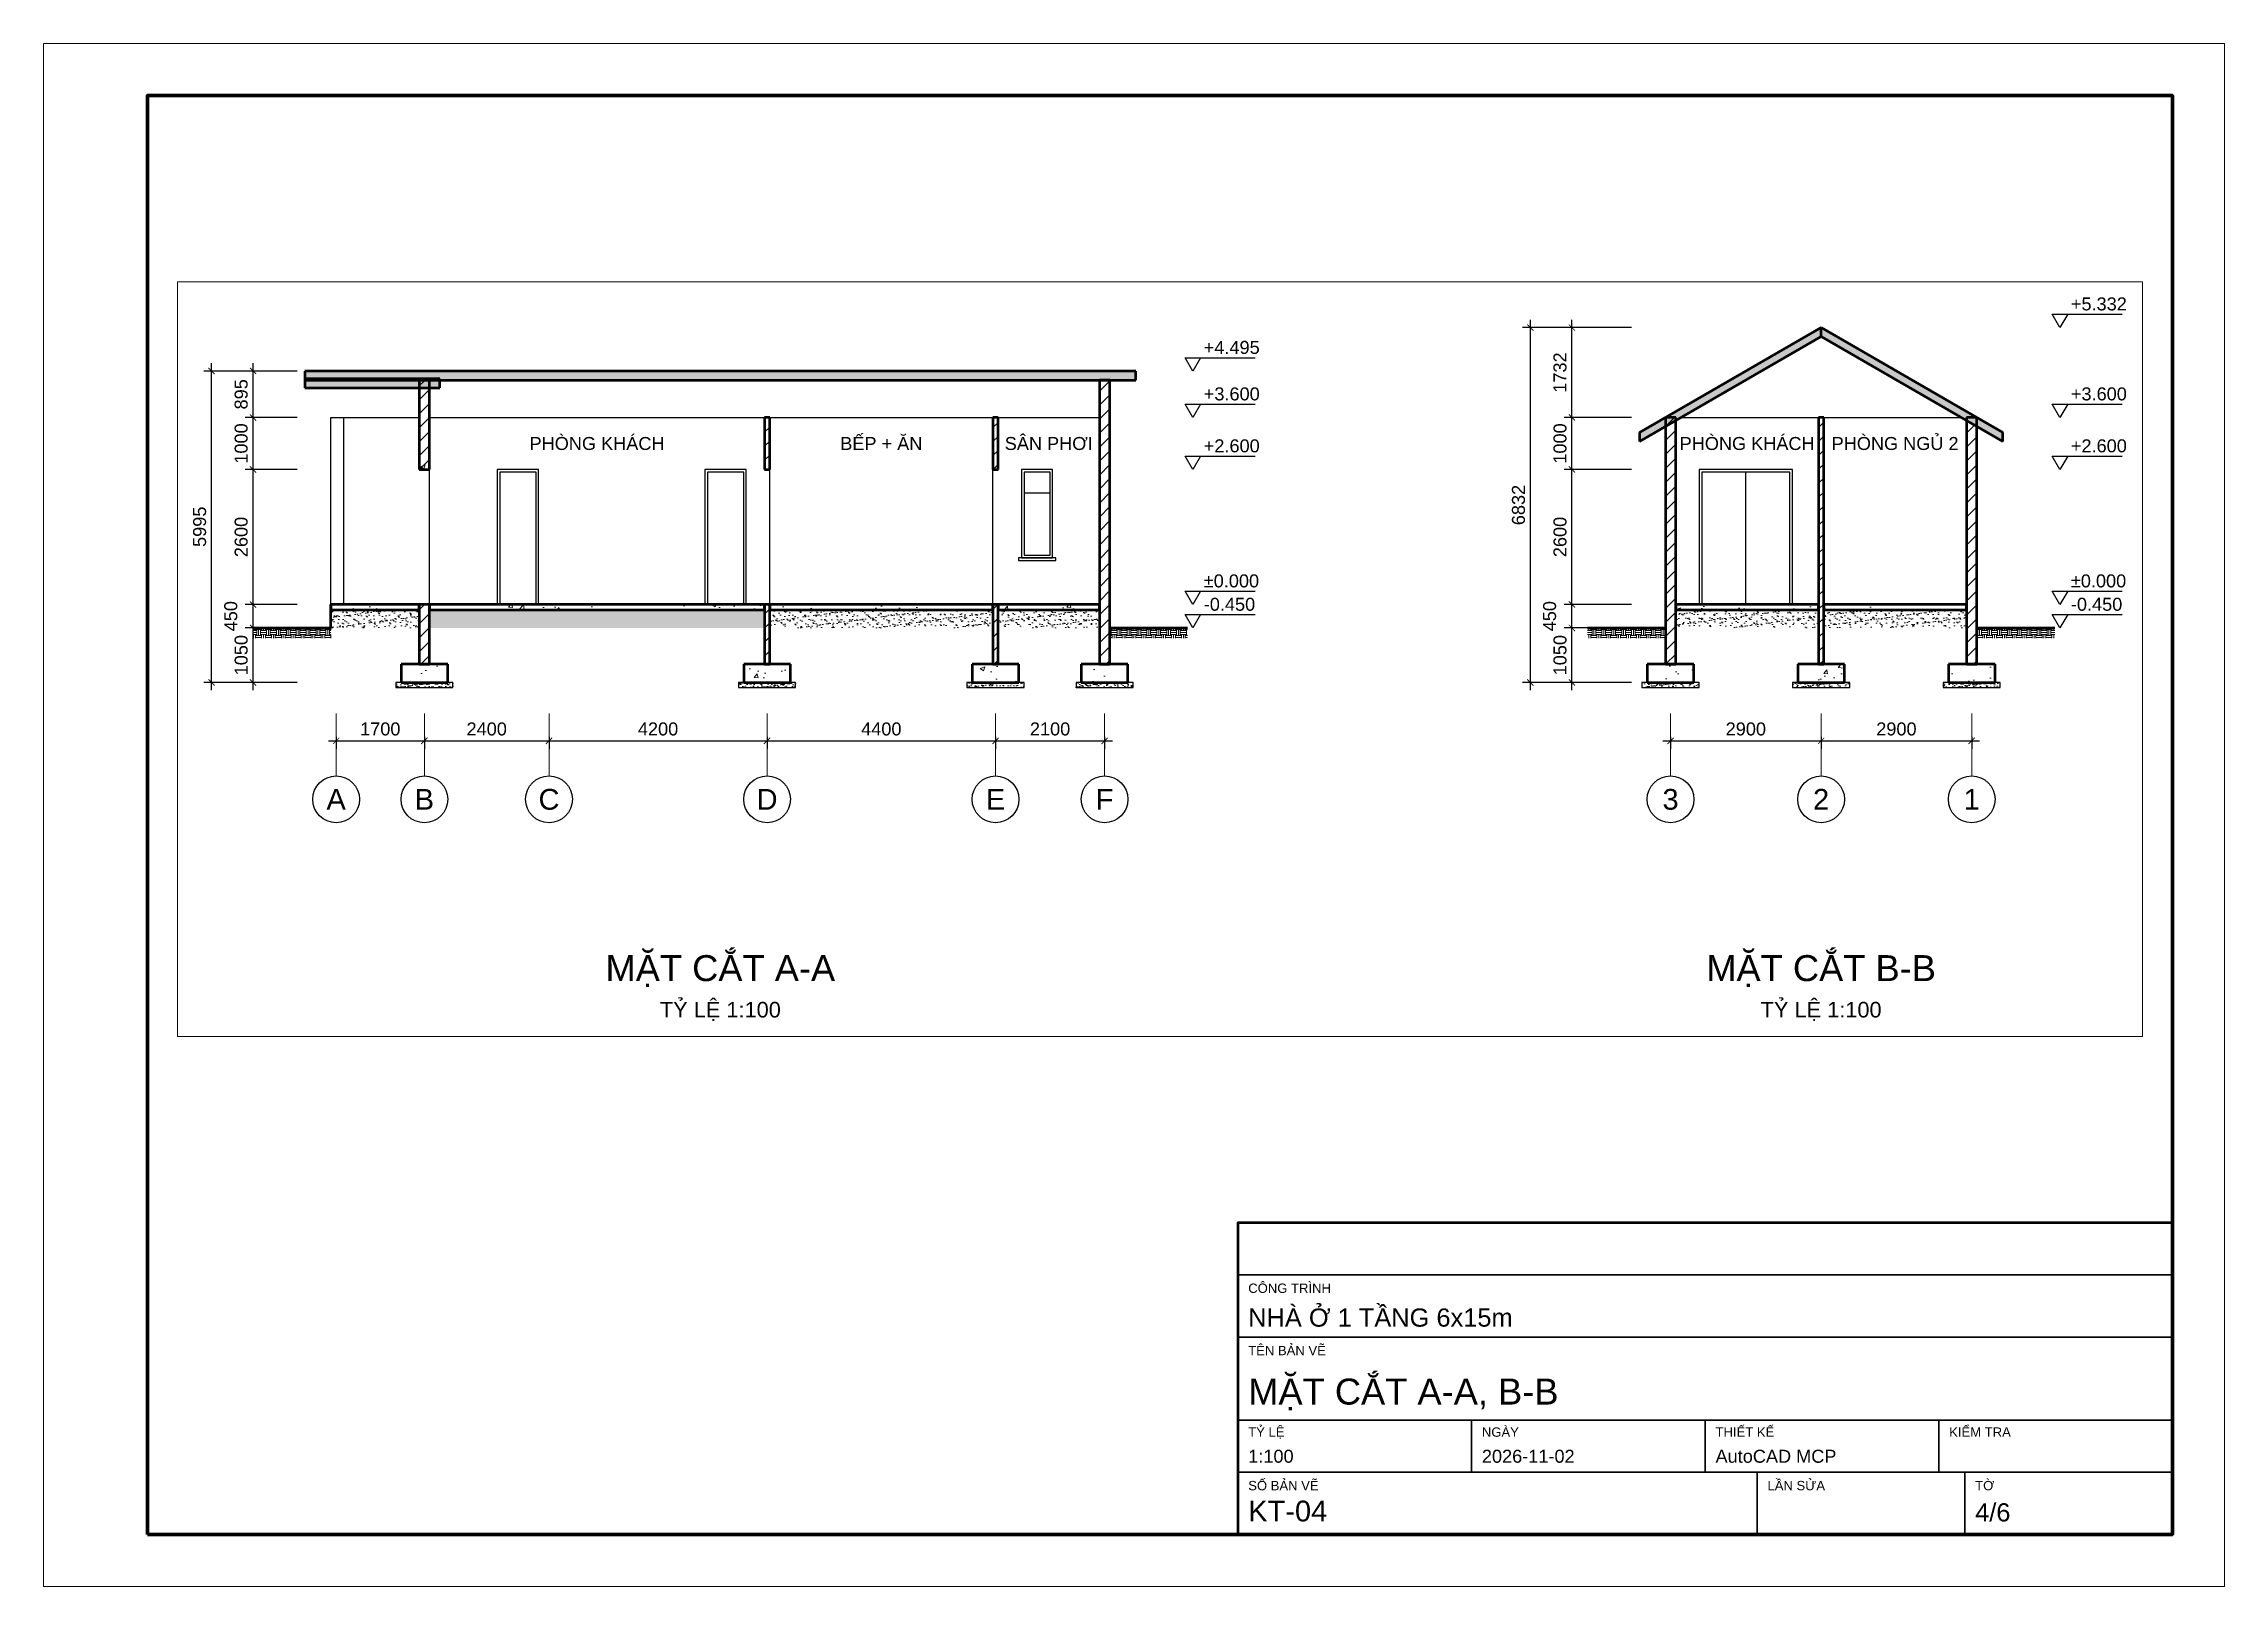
# Paper-space layout 'KT-04' of a CAD drawing. Header units: millimetres. Extents: x 0 to 420, y 0 to 297.
# The model-space entities are those that its viewports show. They can reach past a viewport. Long polylines and large blocks are cut down to what shows.
import ezdxf
from ezdxf.enums import TextEntityAlignment as Align

# ---------------------------------------------------------------- set-up
doc = ezdxf.new("R2010")
doc.units = ezdxf.units.MM
doc.header["$LTSCALE"] = 40
doc.linetypes.add('CENTER', pattern=[50.8, 31.75, -6.35, 6.35, -6.35])
for name, color, linetype, lineweight in [('A-ANNO-DIMS', 1, 'Continuous', 18), ('A-ANNO-SYMB', 7, 'Continuous', 25), ('A-ANNO-TEXT', 7, 'Continuous', 18), ('A-ANNO-TTLB', 7, 'Continuous', 35), ('A-ELEV', 7, 'Continuous', 25), ('A-ELEV-OTLN', 7, 'Continuous', 50), ('A-SECT', 7, 'Continuous', 50), ('A-SECT-PATT', 8, 'Continuous', 9), ('S-GRID', 1, 'CENTER', 18), ('S-GRID-IDEN', 7, 'Continuous', 25)]:
    doc.layers.add(name, color=color, linetype=linetype, lineweight=lineweight)
doc.layers.add('A-ANNO-VPRT', color=8, linetype='Continuous', lineweight=9, plot=False)
doc.styles.add('MCP-ARIAL', font='arial.ttf')
doc.dimstyles.new('MCP-1-100', dxfattribs={"dimscale": 100, "dimtxt": 2.5, "dimasz": 1.2, "dimexe": 1.5, "dimexo": 1.5, "dimgap": 1, "dimtad": 1, "dimdec": 0, "dimdsep": 46, "dimtxsty": 'MCP-ARIAL', "dimblk": 'ARCHTICK', "dimblk1": 'ARCHTICK', "dimblk2": 'ARCHTICK', "dimcen": 0.09, "dimdle": 1.5, "dimclrd": 256, "dimclre": 256, "dimclrt": 256, "dimadec": 0, "dimazin": 0, "dimtfac": 1, "dimtdec": 4, "dimtmove": 2, "dimatfit": 3, "dimfxl": 1, "dimtolj": 1, "dimtzin": 0, "dimarcsym": 0})

# ---------------------------------------------------------------- blocks, each defined once
blk = doc.blocks.new('_ArchTick')
at = {"color": 0, "linetype": 'ByBlock', "const_width": 0.15}
blk.add_lwpolyline([(-0.5, -0.5), (0.5, 0.5)], dxfattribs=at)
blk = doc.blocks.new('*D57')
at = {"layer": 'A-ANNO-DIMS', "lineweight": -2, "transparency": 16777216}
for p, q in [((11650, -22450), (10650, -22450)), ((10800, -23650), (10800, -22300)), ((11650, -23500), (10650, -23500))]:
    blk.add_line(p, q, dxfattribs=at)
at = {"layer": 'Defpoints', "color": 0, "transparency": 16777216}
for p in [(10800, -22450), (11800, -22450), (11800, -23500)]:
    blk.add_point(p, dxfattribs=at)
at = {"layer": 'A-ANNO-DIMS', "lineweight": -2, "transparency": 16777216, "xscale": 120, "yscale": 120, "zscale": 120}
for p, rotation in [((10800, -22450), 90), ((10800, -23500), 270)]:
    blk.add_blockref('_ArchTick', p, dxfattribs=dict(at, rotation=rotation))
at = {"layer": 'A-ANNO-DIMS', "transparency": 16777216, "insert": (10572, -22975), "char_height": 250, "attachment_point": 5, "rotation": 90, "style": 'MCP-ARIAL'}
blk.add_mtext('\\A1;1050', dxfattribs=at)
blk = doc.blocks.new('*D58')
at = {"layer": 'A-ANNO-DIMS', "lineweight": -2, "transparency": 16777216}
for p, q in [((11650, -22000), (10650, -22000)), ((10800, -22600), (10800, -21850)), ((11650, -22450), (10650, -22450))]:
    blk.add_line(p, q, dxfattribs=at)
at = {"layer": 'Defpoints', "color": 0, "transparency": 16777216}
for p in [(10800, -22000), (11800, -22000), (11800, -22450)]:
    blk.add_point(p, dxfattribs=at)
at = {"layer": 'A-ANNO-DIMS', "lineweight": -2, "transparency": 16777216, "xscale": 120, "yscale": 120, "zscale": 120}
for p, rotation in [((10800, -22000), 90), ((10800, -22450), 270)]:
    blk.add_blockref('_ArchTick', p, dxfattribs=dict(at, rotation=rotation))
at = {"layer": 'A-ANNO-DIMS', "transparency": 16777216, "insert": (10372, -22225), "char_height": 250, "attachment_point": 5, "rotation": 90, "style": 'MCP-ARIAL'}
blk.add_mtext('\\A1;450', dxfattribs=at)
blk = doc.blocks.new('*D59')
at = {"layer": 'A-ANNO-DIMS', "lineweight": -2, "transparency": 16777216}
for p, q in [((10800, -22150), (10800, -19250)), ((11650, -19400), (10650, -19400)), ((11650, -22000), (10650, -22000))]:
    blk.add_line(p, q, dxfattribs=at)
at = {"layer": 'Defpoints', "color": 0, "transparency": 16777216}
for p in [(10800, -19400), (11800, -19400), (11800, -22000)]:
    blk.add_point(p, dxfattribs=at)
at = {"layer": 'A-ANNO-DIMS', "lineweight": -2, "transparency": 16777216, "xscale": 120, "yscale": 120, "zscale": 120}
for p, rotation in [((10800, -19400), 90), ((10800, -22000), 270)]:
    blk.add_blockref('_ArchTick', p, dxfattribs=dict(at, rotation=rotation))
at = {"layer": 'A-ANNO-DIMS', "transparency": 16777216, "insert": (10572, -20700), "char_height": 250, "attachment_point": 5, "rotation": 90, "style": 'MCP-ARIAL'}
blk.add_mtext('\\A1;2600', dxfattribs=at)
blk = doc.blocks.new('*D60')
at = {"layer": 'A-ANNO-DIMS', "lineweight": -2, "transparency": 16777216}
for p, q in [((11650, -18400), (10650, -18400)), ((10800, -19550), (10800, -18250)), ((11650, -19400), (10650, -19400))]:
    blk.add_line(p, q, dxfattribs=at)
at = {"layer": 'Defpoints', "color": 0, "transparency": 16777216}
for p in [(10800, -18400), (11800, -18400), (11800, -19400)]:
    blk.add_point(p, dxfattribs=at)
at = {"layer": 'A-ANNO-DIMS', "lineweight": -2, "transparency": 16777216, "xscale": 120, "yscale": 120, "zscale": 120}
for p, rotation in [((10800, -18400), 90), ((10800, -19400), 270)]:
    blk.add_blockref('_ArchTick', p, dxfattribs=dict(at, rotation=rotation))
at = {"layer": 'A-ANNO-DIMS', "transparency": 16777216, "insert": (10572, -18900), "char_height": 250, "attachment_point": 5, "rotation": 90, "style": 'MCP-ARIAL'}
blk.add_mtext('\\A1;1000', dxfattribs=at)
blk = doc.blocks.new('*D61')
at = {"layer": 'A-ANNO-DIMS', "lineweight": -2, "transparency": 16777216}
for p, q in [((11650, -17505), (10650, -17505)), ((10800, -18550), (10800, -17355)), ((11650, -18400), (10650, -18400))]:
    blk.add_line(p, q, dxfattribs=at)
at = {"layer": 'Defpoints', "color": 0, "transparency": 16777216}
for p in [(10800, -17505), (11800, -17505), (11800, -18400)]:
    blk.add_point(p, dxfattribs=at)
at = {"layer": 'A-ANNO-DIMS', "lineweight": -2, "transparency": 16777216, "xscale": 120, "yscale": 120, "zscale": 120}
for p, rotation in [((10800, -17505), 90), ((10800, -18400), 270)]:
    blk.add_blockref('_ArchTick', p, dxfattribs=dict(at, rotation=rotation))
at = {"layer": 'A-ANNO-DIMS', "transparency": 16777216, "insert": (10572, -17953), "char_height": 250, "attachment_point": 5, "rotation": 90, "style": 'MCP-ARIAL'}
blk.add_mtext('\\A1;895', dxfattribs=at)
blk = doc.blocks.new('*D62')
at = {"layer": 'A-ANNO-DIMS', "lineweight": -2, "transparency": 16777216}
for p, q in [((11650, -17505), (9850, -17505)), ((10000, -23650), (10000, -17355)), ((11650, -23500), (9850, -23500))]:
    blk.add_line(p, q, dxfattribs=at)
at = {"layer": 'Defpoints', "color": 0, "transparency": 16777216}
for p in [(10000, -17505), (11800, -17505), (11800, -23500)]:
    blk.add_point(p, dxfattribs=at)
at = {"layer": 'A-ANNO-DIMS', "lineweight": -2, "transparency": 16777216, "xscale": 120, "yscale": 120, "zscale": 120}
for p, rotation in [((10000, -17505), 90), ((10000, -23500), 270)]:
    blk.add_blockref('_ArchTick', p, dxfattribs=dict(at, rotation=rotation))
at = {"layer": 'A-ANNO-DIMS', "transparency": 16777216, "insert": (9772, -20503), "char_height": 250, "attachment_point": 5, "rotation": 90, "style": 'MCP-ARIAL'}
blk.add_mtext('\\A1;5995', dxfattribs=at)
blk = doc.blocks.new('*D63')
at = {"layer": 'A-ANNO-DIMS', "lineweight": -2, "transparency": 16777216}
for p, q in [((12250, -24625), (14250, -24625)), ((12400, -24550), (12400, -24775)), ((14100, -24550), (14100, -24775))]:
    blk.add_line(p, q, dxfattribs=at)
at = {"layer": 'Defpoints', "color": 0, "transparency": 16777216}
for p in [(12400, -24400), (14100, -24400), (14100, -24625)]:
    blk.add_point(p, dxfattribs=at)
at = {"layer": 'A-ANNO-DIMS', "lineweight": -2, "transparency": 16777216, "xscale": 120, "yscale": 120, "zscale": 120, "rotation": 180}
blk.add_blockref('_ArchTick', (12400, -24625), dxfattribs=at)
at = {"layer": 'A-ANNO-DIMS', "lineweight": -2, "transparency": 16777216, "xscale": 120, "yscale": 120, "zscale": 120}
blk.add_blockref('_ArchTick', (14100, -24625), dxfattribs=at)
at = {"layer": 'A-ANNO-DIMS', "transparency": 16777216, "insert": (13250, -24397), "char_height": 250, "attachment_point": 5, "style": 'MCP-ARIAL'}
blk.add_mtext('\\A1;1700', dxfattribs=at)
blk = doc.blocks.new('*D64')
at = {"layer": 'A-ANNO-DIMS', "lineweight": -2, "transparency": 16777216}
for p, q in [((13950, -24625), (16650, -24625)), ((14100, -24550), (14100, -24775)), ((16500, -24550), (16500, -24775))]:
    blk.add_line(p, q, dxfattribs=at)
at = {"layer": 'Defpoints', "color": 0, "transparency": 16777216}
for p in [(14100, -24400), (16500, -24400), (16500, -24625)]:
    blk.add_point(p, dxfattribs=at)
at = {"layer": 'A-ANNO-DIMS', "lineweight": -2, "transparency": 16777216, "xscale": 120, "yscale": 120, "zscale": 120, "rotation": 180}
blk.add_blockref('_ArchTick', (14100, -24625), dxfattribs=at)
at = {"layer": 'A-ANNO-DIMS', "lineweight": -2, "transparency": 16777216, "xscale": 120, "yscale": 120, "zscale": 120}
blk.add_blockref('_ArchTick', (16500, -24625), dxfattribs=at)
at = {"layer": 'A-ANNO-DIMS', "transparency": 16777216, "insert": (15300, -24397), "char_height": 250, "attachment_point": 5, "style": 'MCP-ARIAL'}
blk.add_mtext('\\A1;2400', dxfattribs=at)
blk = doc.blocks.new('*D65')
at = {"layer": 'A-ANNO-DIMS', "lineweight": -2, "transparency": 16777216}
for p, q in [((16350, -24625), (20850, -24625)), ((16500, -24550), (16500, -24775)), ((20700, -24550), (20700, -24775))]:
    blk.add_line(p, q, dxfattribs=at)
at = {"layer": 'Defpoints', "color": 0, "transparency": 16777216}
for p in [(16500, -24400), (20700, -24400), (20700, -24625)]:
    blk.add_point(p, dxfattribs=at)
at = {"layer": 'A-ANNO-DIMS', "lineweight": -2, "transparency": 16777216, "xscale": 120, "yscale": 120, "zscale": 120, "rotation": 180}
blk.add_blockref('_ArchTick', (16500, -24625), dxfattribs=at)
at = {"layer": 'A-ANNO-DIMS', "lineweight": -2, "transparency": 16777216, "xscale": 120, "yscale": 120, "zscale": 120}
blk.add_blockref('_ArchTick', (20700, -24625), dxfattribs=at)
at = {"layer": 'A-ANNO-DIMS', "transparency": 16777216, "insert": (18600, -24397), "char_height": 250, "attachment_point": 5, "style": 'MCP-ARIAL'}
blk.add_mtext('\\A1;4200', dxfattribs=at)
blk = doc.blocks.new('*D66')
at = {"layer": 'A-ANNO-DIMS', "lineweight": -2, "transparency": 16777216}
for p, q in [((20550, -24625), (25250, -24625)), ((20700, -24550), (20700, -24775)), ((25100, -24550), (25100, -24775))]:
    blk.add_line(p, q, dxfattribs=at)
at = {"layer": 'Defpoints', "color": 0, "transparency": 16777216}
for p in [(20700, -24400), (25100, -24400), (25100, -24625)]:
    blk.add_point(p, dxfattribs=at)
at = {"layer": 'A-ANNO-DIMS', "lineweight": -2, "transparency": 16777216, "xscale": 120, "yscale": 120, "zscale": 120, "rotation": 180}
blk.add_blockref('_ArchTick', (20700, -24625), dxfattribs=at)
at = {"layer": 'A-ANNO-DIMS', "lineweight": -2, "transparency": 16777216, "xscale": 120, "yscale": 120, "zscale": 120}
blk.add_blockref('_ArchTick', (25100, -24625), dxfattribs=at)
at = {"layer": 'A-ANNO-DIMS', "transparency": 16777216, "insert": (22900, -24397), "char_height": 250, "attachment_point": 5, "style": 'MCP-ARIAL'}
blk.add_mtext('\\A1;4400', dxfattribs=at)
blk = doc.blocks.new('*D67')
at = {"layer": 'A-ANNO-DIMS', "lineweight": -2, "transparency": 16777216}
for p, q in [((24950, -24625), (27350, -24625)), ((25100, -24550), (25100, -24775)), ((27200, -24550), (27200, -24775))]:
    blk.add_line(p, q, dxfattribs=at)
at = {"layer": 'Defpoints', "color": 0, "transparency": 16777216}
for p in [(25100, -24400), (27200, -24400), (27200, -24625)]:
    blk.add_point(p, dxfattribs=at)
at = {"layer": 'A-ANNO-DIMS', "lineweight": -2, "transparency": 16777216, "xscale": 120, "yscale": 120, "zscale": 120, "rotation": 180}
blk.add_blockref('_ArchTick', (25100, -24625), dxfattribs=at)
at = {"layer": 'A-ANNO-DIMS', "lineweight": -2, "transparency": 16777216, "xscale": 120, "yscale": 120, "zscale": 120}
blk.add_blockref('_ArchTick', (27200, -24625), dxfattribs=at)
at = {"layer": 'A-ANNO-DIMS', "transparency": 16777216, "insert": (26150, -24397), "char_height": 250, "attachment_point": 5, "style": 'MCP-ARIAL'}
blk.add_mtext('\\A1;2100', dxfattribs=at)
blk = doc.blocks.new('*D68')
at = {"layer": 'A-ANNO-DIMS', "lineweight": -2, "transparency": 16777216}
for p, q in [((37350, -22450), (36050, -22450)), ((36200, -23650), (36200, -22300)), ((37350, -23500), (36050, -23500))]:
    blk.add_line(p, q, dxfattribs=at)
at = {"layer": 'Defpoints', "color": 0, "transparency": 16777216}
for p in [(36200, -22450), (37500, -22450), (37500, -23500)]:
    blk.add_point(p, dxfattribs=at)
at = {"layer": 'A-ANNO-DIMS', "lineweight": -2, "transparency": 16777216, "xscale": 120, "yscale": 120, "zscale": 120}
for p, rotation in [((36200, -22450), 90), ((36200, -23500), 270)]:
    blk.add_blockref('_ArchTick', p, dxfattribs=dict(at, rotation=rotation))
at = {"layer": 'A-ANNO-DIMS', "transparency": 16777216, "insert": (35972, -22975), "char_height": 250, "attachment_point": 5, "rotation": 90, "style": 'MCP-ARIAL'}
blk.add_mtext('\\A1;1050', dxfattribs=at)
blk = doc.blocks.new('*D69')
at = {"layer": 'A-ANNO-DIMS', "lineweight": -2, "transparency": 16777216}
for p, q in [((37350, -22000), (36050, -22000)), ((36200, -22600), (36200, -21850)), ((37350, -22450), (36050, -22450))]:
    blk.add_line(p, q, dxfattribs=at)
at = {"layer": 'Defpoints', "color": 0, "transparency": 16777216}
for p in [(36200, -22000), (37500, -22000), (37500, -22450)]:
    blk.add_point(p, dxfattribs=at)
at = {"layer": 'A-ANNO-DIMS', "lineweight": -2, "transparency": 16777216, "xscale": 120, "yscale": 120, "zscale": 120}
for p, rotation in [((36200, -22000), 90), ((36200, -22450), 270)]:
    blk.add_blockref('_ArchTick', p, dxfattribs=dict(at, rotation=rotation))
at = {"layer": 'A-ANNO-DIMS', "transparency": 16777216, "insert": (35772, -22225), "char_height": 250, "attachment_point": 5, "rotation": 90, "style": 'MCP-ARIAL'}
blk.add_mtext('\\A1;450', dxfattribs=at)
blk = doc.blocks.new('*D70')
at = {"layer": 'A-ANNO-DIMS', "lineweight": -2, "transparency": 16777216}
for p, q in [((36200, -22150), (36200, -19250)), ((37350, -19400), (36050, -19400)), ((37350, -22000), (36050, -22000))]:
    blk.add_line(p, q, dxfattribs=at)
at = {"layer": 'Defpoints', "color": 0, "transparency": 16777216}
for p in [(36200, -19400), (37500, -19400), (37500, -22000)]:
    blk.add_point(p, dxfattribs=at)
at = {"layer": 'A-ANNO-DIMS', "lineweight": -2, "transparency": 16777216, "xscale": 120, "yscale": 120, "zscale": 120}
for p, rotation in [((36200, -19400), 90), ((36200, -22000), 270)]:
    blk.add_blockref('_ArchTick', p, dxfattribs=dict(at, rotation=rotation))
at = {"layer": 'A-ANNO-DIMS', "transparency": 16777216, "insert": (35972, -20700), "char_height": 250, "attachment_point": 5, "rotation": 90, "style": 'MCP-ARIAL'}
blk.add_mtext('\\A1;2600', dxfattribs=at)
blk = doc.blocks.new('*D71')
at = {"layer": 'A-ANNO-DIMS', "lineweight": -2, "transparency": 16777216}
for p, q in [((37350, -18400), (36050, -18400)), ((36200, -19550), (36200, -18250)), ((37350, -19400), (36050, -19400))]:
    blk.add_line(p, q, dxfattribs=at)
at = {"layer": 'Defpoints', "color": 0, "transparency": 16777216}
for p in [(36200, -18400), (37500, -18400), (37500, -19400)]:
    blk.add_point(p, dxfattribs=at)
at = {"layer": 'A-ANNO-DIMS', "lineweight": -2, "transparency": 16777216, "xscale": 120, "yscale": 120, "zscale": 120}
for p, rotation in [((36200, -18400), 90), ((36200, -19400), 270)]:
    blk.add_blockref('_ArchTick', p, dxfattribs=dict(at, rotation=rotation))
at = {"layer": 'A-ANNO-DIMS', "transparency": 16777216, "insert": (35972, -18900), "char_height": 250, "attachment_point": 5, "rotation": 90, "style": 'MCP-ARIAL'}
blk.add_mtext('\\A1;1000', dxfattribs=at)
blk = doc.blocks.new('*D72')
at = {"layer": 'A-ANNO-DIMS', "lineweight": -2, "transparency": 16777216}
for p, q in [((37350, -16668), (36050, -16668)), ((36200, -18550), (36200, -16518)), ((37350, -18400), (36050, -18400))]:
    blk.add_line(p, q, dxfattribs=at)
at = {"layer": 'Defpoints', "color": 0, "transparency": 16777216}
for p in [(36200, -16668), (37500, -16668), (37500, -18400)]:
    blk.add_point(p, dxfattribs=at)
at = {"layer": 'A-ANNO-DIMS', "lineweight": -2, "transparency": 16777216, "xscale": 120, "yscale": 120, "zscale": 120}
for p, rotation in [((36200, -16668), 90), ((36200, -18400), 270)]:
    blk.add_blockref('_ArchTick', p, dxfattribs=dict(at, rotation=rotation))
at = {"layer": 'A-ANNO-DIMS', "transparency": 16777216, "insert": (35972, -17534), "char_height": 250, "attachment_point": 5, "rotation": 90, "style": 'MCP-ARIAL'}
blk.add_mtext('\\A1;1732', dxfattribs=at)
blk = doc.blocks.new('*D73')
at = {"layer": 'A-ANNO-DIMS', "lineweight": -2, "transparency": 16777216}
for p, q in [((37350, -16668), (35250, -16668)), ((35400, -23650), (35400, -16518)), ((37350, -23500), (35250, -23500))]:
    blk.add_line(p, q, dxfattribs=at)
at = {"layer": 'Defpoints', "color": 0, "transparency": 16777216}
for p in [(35400, -16668), (37500, -16668), (37500, -23500)]:
    blk.add_point(p, dxfattribs=at)
at = {"layer": 'A-ANNO-DIMS', "lineweight": -2, "transparency": 16777216, "xscale": 120, "yscale": 120, "zscale": 120}
for p, rotation in [((35400, -16668), 90), ((35400, -23500), 270)]:
    blk.add_blockref('_ArchTick', p, dxfattribs=dict(at, rotation=rotation))
at = {"layer": 'A-ANNO-DIMS', "transparency": 16777216, "insert": (35172, -20084), "char_height": 250, "attachment_point": 5, "rotation": 90, "style": 'MCP-ARIAL'}
blk.add_mtext('\\A1;6832', dxfattribs=at)
blk = doc.blocks.new('*D74')
at = {"layer": 'A-ANNO-DIMS', "lineweight": -2, "transparency": 16777216}
for p, q in [((37950, -24625), (41150, -24625)), ((38100, -24550), (38100, -24775)), ((41000, -24550), (41000, -24775))]:
    blk.add_line(p, q, dxfattribs=at)
at = {"layer": 'Defpoints', "color": 0, "transparency": 16777216}
for p in [(38100, -24400), (41000, -24400), (41000, -24625)]:
    blk.add_point(p, dxfattribs=at)
at = {"layer": 'A-ANNO-DIMS', "lineweight": -2, "transparency": 16777216, "xscale": 120, "yscale": 120, "zscale": 120, "rotation": 180}
blk.add_blockref('_ArchTick', (38100, -24625), dxfattribs=at)
at = {"layer": 'A-ANNO-DIMS', "lineweight": -2, "transparency": 16777216, "xscale": 120, "yscale": 120, "zscale": 120}
blk.add_blockref('_ArchTick', (41000, -24625), dxfattribs=at)
at = {"layer": 'A-ANNO-DIMS', "transparency": 16777216, "insert": (39550, -24397), "char_height": 250, "attachment_point": 5, "style": 'MCP-ARIAL'}
blk.add_mtext('\\A1;2900', dxfattribs=at)
blk = doc.blocks.new('*D75')
at = {"layer": 'A-ANNO-DIMS', "lineweight": -2, "transparency": 16777216}
for p, q in [((40850, -24625), (44050, -24625)), ((41000, -24550), (41000, -24775)), ((43900, -24550), (43900, -24775))]:
    blk.add_line(p, q, dxfattribs=at)
at = {"layer": 'Defpoints', "color": 0, "transparency": 16777216}
for p in [(41000, -24400), (43900, -24400), (43900, -24625)]:
    blk.add_point(p, dxfattribs=at)
at = {"layer": 'A-ANNO-DIMS', "lineweight": -2, "transparency": 16777216, "xscale": 120, "yscale": 120, "zscale": 120, "rotation": 180}
blk.add_blockref('_ArchTick', (41000, -24625), dxfattribs=at)
at = {"layer": 'A-ANNO-DIMS', "lineweight": -2, "transparency": 16777216, "xscale": 120, "yscale": 120, "zscale": 120}
blk.add_blockref('_ArchTick', (43900, -24625), dxfattribs=at)
at = {"layer": 'A-ANNO-DIMS', "transparency": 16777216, "insert": (42450, -24397), "char_height": 250, "attachment_point": 5, "style": 'MCP-ARIAL'}
blk.add_mtext('\\A1;2900', dxfattribs=at)

msp = doc.modelspace()

# ---------------------------------------------------------------- hatches: boundary and pattern name
at = {"layer": 'A-SECT-PATT'}
for points in [[(37500, -18861.88), (41000, -16841.154), (41000, -16667.949), (37500, -18688.675)], [(41000, -16841.154), (44500, -18861.88), (44500, -18688.675), (41000, -16667.949)], [(11800, -17678.312), (27800, -17678.312), (27800, -17505.107), (11800, -17505.107)], [(11800, -17828.312), (14400, -17828.312), (14400, -17655.107), (11800, -17655.107)]]:
    msp.add_hatch(color=256, dxfattribs=at).paths.add_polyline_path(points, flags=16)
h = msp.add_hatch(dxfattribs=at)
h.set_pattern_fill('ANSI31', color=256, scale=60, style=0)
h.paths.add_polyline_path([(14000, -19400), (14200, -19400), (14200, -17678.312), (14000, -17678.312)], flags=16)
h = msp.add_hatch(dxfattribs=at)
h.set_pattern_fill('ANSI31', color=256, scale=60, style=0)
h.paths.add_polyline_path([(27100, -23150), (27300, -23150), (27300, -17678.312), (27100, -17678.312)], flags=16)
h = msp.add_hatch(dxfattribs=at)
h.set_pattern_fill('ANSI31', color=256, scale=60, style=0)
h.paths.add_polyline_path([(20650, -19400), (20750, -19400), (20750, -18400), (20650, -18400)], flags=16)
h = msp.add_hatch(dxfattribs=at)
h.set_pattern_fill('ANSI31', color=256, scale=60, style=0)
h.paths.add_polyline_path([(25050, -19400), (25150, -19400), (25150, -18400), (25050, -18400)], flags=16)
h = msp.add_hatch(dxfattribs=at)
h.set_pattern_fill('ANSI31', color=256, scale=60, style=0)
h.paths.add_polyline_path([(38000, -23150), (38200, -23150), (38200, -18400), (38000, -18400)], flags=16)
h = msp.add_hatch(dxfattribs=at)
h.set_pattern_fill('ANSI31', color=256, scale=60, style=0)
h.paths.add_polyline_path([(40950, -23150), (41050, -23150), (41050, -18400), (40950, -18400)], flags=16)
h = msp.add_hatch(dxfattribs=at)
h.set_pattern_fill('ANSI31', color=256, scale=60, style=0)
h.paths.add_polyline_path([(43800, -23150), (44000, -23150), (44000, -18400), (43800, -18400)], flags=16)
h = msp.add_hatch(dxfattribs=at)
h.set_pattern_fill('AR-CONC', color=256, scale=5, style=0)
h.paths.add_polyline_path([(14000, -19400), (14200, -19400), (14200, -19200), (14000, -19200)], flags=16)
h = msp.add_hatch(dxfattribs=at)
h.set_pattern_fill('AR-CONC', color=256, scale=5, style=0)
h.paths.add_polyline_path([(20650, -19400), (20750, -19400), (20750, -19200), (20650, -19200)], flags=16)
h = msp.add_hatch(dxfattribs=at)
h.set_pattern_fill('AR-CONC', color=256, scale=5, style=0)
h.paths.add_polyline_path([(25050, -19400), (25150, -19400), (25150, -19200), (25050, -19200)], flags=16)
h = msp.add_hatch(dxfattribs=at)
h.set_pattern_fill('AR-CONC', color=256, scale=5, style=0)
h.paths.add_polyline_path([(12300, -22100), (14000, -22100), (14000, -22000), (12300, -22000)], flags=16)
h = msp.add_hatch(dxfattribs=at)
h.set_pattern_fill('AR-SAND', color=256, scale=3, style=0)
h.paths.add_polyline_path([(12300, -22450), (14000, -22450), (14000, -22100), (12300, -22100)], flags=16)
h = msp.add_hatch(dxfattribs=at)
h.set_pattern_fill('ANSI31', color=256, scale=60, style=0)
h.paths.add_polyline_path([(14000, -23150), (14200, -23150), (14200, -22000), (14000, -22000)], flags=16)
h = msp.add_hatch(dxfattribs=at)
h.set_pattern_fill('AR-CONC', color=256, scale=5, style=0)
h.paths.add_polyline_path([(14200, -22100), (20650, -22100), (20650, -22000), (14200, -22000)], flags=16)
h = msp.add_hatch(dxfattribs=at)
h.set_pattern_fill('AR-SAND', color=256, scale=3, style=0)
h.paths.add_polyline_path([(14200, -22450), (20650, -22450), (20650, -22100), (14200, -22100)], flags=16)
h = msp.add_hatch(dxfattribs=at)
h.set_pattern_fill('ANSI31', color=256, scale=60, style=0)
h.paths.add_polyline_path([(20650, -23150), (20750, -23150), (20750, -22000), (20650, -22000)], flags=16)
h = msp.add_hatch(dxfattribs=at)
h.set_pattern_fill('AR-CONC', color=256, scale=5, style=0)
h.paths.add_polyline_path([(20750, -22100), (25050, -22100), (25050, -22000), (20750, -22000)], flags=16)
h = msp.add_hatch(dxfattribs=at)
h.set_pattern_fill('AR-SAND', color=256, scale=3, style=0)
h.paths.add_polyline_path([(20750, -22450), (25050, -22450), (25050, -22100), (20750, -22100)], flags=16)
h = msp.add_hatch(dxfattribs=at)
h.set_pattern_fill('ANSI31', color=256, scale=60, style=0)
h.paths.add_polyline_path([(25050, -23150), (25150, -23150), (25150, -22000), (25050, -22000)], flags=16)
h = msp.add_hatch(dxfattribs=at)
h.set_pattern_fill('AR-CONC', color=256, scale=5, style=0)
h.paths.add_polyline_path([(25150, -22100), (27100, -22100), (27100, -22000), (25150, -22000)], flags=16)
h = msp.add_hatch(dxfattribs=at)
h.set_pattern_fill('AR-SAND', color=256, scale=3, style=0)
h.paths.add_polyline_path([(25150, -22450), (27100, -22450), (27100, -22100), (25150, -22100)], flags=16)
h = msp.add_hatch(dxfattribs=at)
h.set_pattern_fill('AR-CONC', color=256, scale=5, style=0)
h.paths.add_polyline_path([(38200, -22100), (40950, -22100), (40950, -22000), (38200, -22000)], flags=16)
h = msp.add_hatch(dxfattribs=at)
h.set_pattern_fill('AR-SAND', color=256, scale=3, style=0)
h.paths.add_polyline_path([(38200, -22450), (40950, -22450), (40950, -22100), (38200, -22100)], flags=16)
h = msp.add_hatch(dxfattribs=at)
h.set_pattern_fill('AR-CONC', color=256, scale=5, style=0)
h.paths.add_polyline_path([(41050, -22100), (43800, -22100), (43800, -22000), (41050, -22000)], flags=16)
h = msp.add_hatch(dxfattribs=at)
h.set_pattern_fill('AR-SAND', color=256, scale=3, style=0)
h.paths.add_polyline_path([(41050, -22450), (43800, -22450), (43800, -22100), (41050, -22100)], flags=16)
h = msp.add_hatch(dxfattribs=at)
h.set_pattern_fill('EARTH', color=256, scale=15, style=0)
h.paths.add_polyline_path([(10800, -22450), (12300, -22450), (12300, -22650), (10800, -22650)], flags=16)
h = msp.add_hatch(dxfattribs=at)
h.set_pattern_fill('EARTH', color=256, scale=15, style=0)
h.paths.add_polyline_path([(27300, -22450), (28800, -22450), (28800, -22650), (27300, -22650)], flags=16)
h = msp.add_hatch(dxfattribs=at)
h.set_pattern_fill('EARTH', color=256, scale=15, style=0)
h.paths.add_polyline_path([(36500, -22450), (38000, -22450), (38000, -22650), (36500, -22650)], flags=16)
h = msp.add_hatch(dxfattribs=at)
h.set_pattern_fill('EARTH', color=256, scale=15, style=0)
h.paths.add_polyline_path([(44000, -22450), (45500, -22450), (45500, -22650), (44000, -22650)], flags=16)
h = msp.add_hatch(dxfattribs=at)
h.set_pattern_fill('AR-SAND', color=256, scale=2, style=0)
h.paths.add_polyline_path([(13550, -23600), (14650, -23600), (14650, -23500), (13550, -23500)], flags=16)
h = msp.add_hatch(dxfattribs=at)
h.set_pattern_fill('AR-CONC', color=256, scale=5, style=0)
h.paths.add_polyline_path([(13650, -23500), (14550, -23500), (14550, -23150), (13650, -23150)], flags=16)
h = msp.add_hatch(dxfattribs=at)
h.set_pattern_fill('AR-SAND', color=256, scale=2, style=0)
h.paths.add_polyline_path([(20150, -23600), (21250, -23600), (21250, -23500), (20150, -23500)], flags=16)
h = msp.add_hatch(dxfattribs=at)
h.set_pattern_fill('AR-CONC', color=256, scale=5, style=0)
h.paths.add_polyline_path([(20250, -23500), (21150, -23500), (21150, -23150), (20250, -23150)], flags=16)
h = msp.add_hatch(dxfattribs=at)
h.set_pattern_fill('AR-SAND', color=256, scale=2, style=0)
h.paths.add_polyline_path([(24550, -23600), (25650, -23600), (25650, -23500), (24550, -23500)], flags=16)
h = msp.add_hatch(dxfattribs=at)
h.set_pattern_fill('AR-CONC', color=256, scale=5, style=0)
h.paths.add_polyline_path([(24650, -23500), (25550, -23500), (25550, -23150), (24650, -23150)], flags=16)
h = msp.add_hatch(dxfattribs=at)
h.set_pattern_fill('AR-SAND', color=256, scale=2, style=0)
h.paths.add_polyline_path([(26650, -23600), (27750, -23600), (27750, -23500), (26650, -23500)], flags=16)
h = msp.add_hatch(dxfattribs=at)
h.set_pattern_fill('AR-CONC', color=256, scale=5, style=0)
h.paths.add_polyline_path([(26750, -23500), (27650, -23500), (27650, -23150), (26750, -23150)], flags=16)
h = msp.add_hatch(dxfattribs=at)
h.set_pattern_fill('AR-SAND', color=256, scale=2, style=0)
h.paths.add_polyline_path([(37550, -23600), (38650, -23600), (38650, -23500), (37550, -23500)], flags=16)
h = msp.add_hatch(dxfattribs=at)
h.set_pattern_fill('AR-CONC', color=256, scale=5, style=0)
h.paths.add_polyline_path([(37650, -23500), (38550, -23500), (38550, -23150), (37650, -23150)], flags=16)
h = msp.add_hatch(dxfattribs=at)
h.set_pattern_fill('AR-SAND', color=256, scale=2, style=0)
h.paths.add_polyline_path([(40450, -23600), (41550, -23600), (41550, -23500), (40450, -23500)], flags=16)
h = msp.add_hatch(dxfattribs=at)
h.set_pattern_fill('AR-CONC', color=256, scale=5, style=0)
h.paths.add_polyline_path([(40550, -23500), (41450, -23500), (41450, -23150), (40550, -23150)], flags=16)
h = msp.add_hatch(dxfattribs=at)
h.set_pattern_fill('AR-SAND', color=256, scale=2, style=0)
h.paths.add_polyline_path([(43350, -23600), (44450, -23600), (44450, -23500), (43350, -23500)], flags=16)
h = msp.add_hatch(dxfattribs=at)
h.set_pattern_fill('AR-CONC', color=256, scale=5, style=0)
h.paths.add_polyline_path([(43450, -23500), (44350, -23500), (44350, -23150), (43450, -23150)], flags=16)

# ---------------------------------------------------------------- linework, layer by layer
at = {"layer": 'A-ANNO-SYMB'}
for p, q in [((45450, -16413), (46800, -16413)), ((28750, -17250), (30100, -17250)), ((28750, -18145), (30100, -18145)), ((45450, -18145), (46800, -18145)), ((28750, -19145), (30100, -19145)), ((45450, -19145), (46800, -19145)), ((28750, -21745), (30100, -21745)), ((45450, -21745), (46800, -21745)), ((28750, -22195), (30100, -22195)), ((45450, -22195), (46800, -22195))]:
    msp.add_line(p, q, dxfattribs=at)
for points in [[(45600, -16668), (45450, -16413), (45750, -16413)], [(28900, -17505), (28750, -17250), (29050, -17250)], [(28900, -18400), (28750, -18145), (29050, -18145)], [(45600, -18400), (45450, -18145), (45750, -18145)], [(28900, -19400), (28750, -19145), (29050, -19145)], [(45600, -19400), (45450, -19145), (45750, -19145)], [(28900, -22000), (28750, -21745), (29050, -21745)], [(45600, -22000), (45450, -21745), (45750, -21745)], [(28900, -22450), (28750, -22195), (29050, -22195)], [(45600, -22450), (45450, -22195), (45750, -22195)]]:
    msp.add_lwpolyline(points, close=True, dxfattribs=at)
at = {"layer": 'A-ELEV'}
for p, q in [((12300, -22000), (12300, -18400)), ((12300, -18400), (12550, -18400)), ((12550, -22000), (12550, -18400)), ((12550, -18400), (14000.5, -18400)), ((14200, -22000), (14200, -18400)), ((14200, -18400), (20750, -18400)), ((20750, -22000), (20750, -18400)), ((20750, -18400), (25050, -18400)), ((25050, -22000), (25050, -18400)), ((25050, -18400), (27100.5, -18400)), ((27300, -22000), (27300, -18400)), ((38299, -18400), (40950, -18400)), ((40950, -22000), (40950, -18400)), ((40950, -18400), (43701, -18400)), ((43999, -18400), (44000, -18400)), ((38000, -22000), (38000, -18572.628)), ((44000, -22000), (44000, -18572.628)), ((16300, -19400), (15500, -19400)), ((15500, -19400), (15500, -22000)), ((16250, -19450), (15550, -19450)), ((15550, -19450), (15550, -22000)), ((16250, -22000), (16250, -19450)), ((16300, -22000), (16300, -19400)), ((20300, -19400), (19500, -19400)), ((19500, -19400), (19500, -22000)), ((20250, -19450), (19550, -19450)), ((19550, -19450), (19550, -22000)), ((20250, -22000), (20250, -19450)), ((20300, -22000), (20300, -19400)), ((26200, -19400), (25600, -19400)), ((25600, -19400), (25600, -21100)), ((26150, -19450), (25650, -19450)), ((25650, -19450), (25650, -21050)), ((26150, -21050), (26150, -19450)), ((26200, -21100), (26200, -19400)), ((40450, -19400), (38650, -19400)), ((38650, -19400), (38650, -22000)), ((40400, -19450), (38700, -19450)), ((38700, -19450), (38700, -22000)), ((39550, -22000), (39550, -19450)), ((40400, -22000), (40400, -19450)), ((40450, -22000), (40450, -19400)), ((25650, -19850), (26150, -19850)), ((26260, -21100), (25540, -21100)), ((25540, -21100), (25540, -21150)), ((25540, -21150), (26260, -21150)), ((25600, -21100), (26200, -21100)), ((25650, -21050), (26150, -21050)), ((26260, -21150), (26260, -21100)), ((15500, -22000), (16300, -22000)), ((15550, -22000), (16250, -22000)), ((19500, -22000), (20300, -22000)), ((19550, -22000), (20250, -22000)), ((38650, -22000), (40450, -22000)), ((38700, -22000), (40400, -22000)), ((14650, -23500), (13550, -23500)), ((13550, -23500), (13550, -23600)), ((14650, -23600), (14650, -23500)), ((21250, -23500), (20150, -23500)), ((20150, -23500), (20150, -23600)), ((21250, -23600), (21250, -23500)), ((25650, -23500), (24550, -23500)), ((24550, -23500), (24550, -23600)), ((25650, -23600), (25650, -23500)), ((27750, -23500), (26650, -23500)), ((26650, -23500), (26650, -23600)), ((27750, -23600), (27750, -23500)), ((38650, -23500), (37550, -23500)), ((37550, -23500), (37550, -23600)), ((38650, -23600), (38650, -23500)), ((41550, -23500), (40450, -23500)), ((40450, -23500), (40450, -23600)), ((41550, -23600), (41550, -23500)), ((44450, -23500), (43350, -23500)), ((43350, -23500), (43350, -23600)), ((44450, -23600), (44450, -23500)), ((13550, -23600), (14650, -23600)), ((20150, -23600), (21250, -23600)), ((24550, -23600), (25650, -23600)), ((26650, -23600), (27750, -23600)), ((37550, -23600), (38650, -23600)), ((40450, -23600), (41550, -23600)), ((43350, -23600), (44450, -23600))]:
    msp.add_line(p, q, dxfattribs=at)
at = {"layer": 'A-ELEV-OTLN'}
for p, q in [((10800, -22450), (12300, -22450)), ((27300, -22450), (28800, -22450)), ((36500, -22450), (38000, -22450)), ((44000, -22450), (45500, -22450))]:
    msp.add_line(p, q, dxfattribs=at)
at = {"layer": 'A-SECT'}
for p, q in [((41000, -16667.949), (37500, -18688.675)), ((41000, -16841.154), (41000, -16667.949)), ((44500, -18688.675), (41000, -16667.949)), ((37500, -18861.88), (41000, -16841.154)), ((41000, -16841.154), (44500, -18861.88)), ((27800, -17505.107), (11800, -17505.107)), ((11800, -17505.107), (11800, -17678.312)), ((27800, -17678.312), (27800, -17505.107)), ((14400, -17655.107), (11800, -17655.107)), ((11800, -17655.107), (11800, -17828.312)), ((11800, -17678.312), (27800, -17678.312)), ((11800, -17828.312), (14400, -17828.312)), ((14200, -17678.312), (14000, -17678.312)), ((14000, -17678.312), (14000, -19400)), ((14200, -19400), (14200, -17678.312)), ((14400, -17828.312), (14400, -17655.107)), ((27300, -17678.312), (27100, -17678.312)), ((27100, -17678.312), (27100, -23150)), ((27300, -23150), (27300, -17678.312)), ((20750, -18400), (20650, -18400)), ((20650, -18400), (20650, -19400)), ((20750, -19400), (20750, -18400)), ((25150, -18400), (25050, -18400)), ((25050, -18400), (25050, -19400)), ((25150, -19400), (25150, -18400)), ((38200, -18400), (38000, -18400)), ((38000, -18400), (38000, -23150)), ((38200, -23150), (38200, -18400)), ((41050, -18400), (40950, -18400)), ((40950, -18400), (40950, -23150)), ((41050, -23150), (41050, -18400)), ((44000, -18400), (43800, -18400)), ((43800, -18400), (43800, -23150)), ((44000, -23150), (44000, -18400)), ((37500, -18688.675), (37500, -18861.88)), ((44500, -18861.88), (44500, -18688.675)), ((14000, -19400), (14200, -19400)), ((20650, -19400), (20750, -19400)), ((25050, -19400), (25150, -19400)), ((14000, -22000), (12300, -22000)), ((12300, -22000), (12300, -22100)), ((12300, -22450), (12300, -22000)), ((12300, -22100), (14000, -22100)), ((14200, -22000), (14000, -22000)), ((14000, -22000), (14000, -23150)), ((14000, -22100), (14000, -22000)), ((14200, -23150), (14200, -22000)), ((20650, -22000), (14200, -22000)), ((14200, -22000), (14200, -22100)), ((14200, -22100), (20650, -22100)), ((20750, -22000), (20650, -22000)), ((20650, -22000), (20650, -23150)), ((20650, -22100), (20650, -22000)), ((20750, -23150), (20750, -22000)), ((25050, -22000), (20750, -22000)), ((20750, -22000), (20750, -22100)), ((20750, -22100), (25050, -22100)), ((25150, -22000), (25050, -22000)), ((25050, -22000), (25050, -23150)), ((25050, -22100), (25050, -22000)), ((25150, -23150), (25150, -22000)), ((27100, -22000), (25150, -22000)), ((25150, -22000), (25150, -22100)), ((25150, -22100), (27100, -22100)), ((27100, -22100), (27100, -22000)), ((40950, -22000), (38200, -22000)), ((38200, -22000), (38200, -22100)), ((38200, -22100), (40950, -22100)), ((40950, -22100), (40950, -22000)), ((43800, -22000), (41050, -22000)), ((41050, -22000), (41050, -22100)), ((41050, -22100), (43800, -22100)), ((43800, -22100), (43800, -22000)), ((14550, -23150), (13650, -23150)), ((13650, -23150), (13650, -23500)), ((13650, -23500), (14550, -23500)), ((14000, -23150), (14200, -23150)), ((14550, -23500), (14550, -23150)), ((21150, -23150), (20250, -23150)), ((20250, -23150), (20250, -23500)), ((20250, -23500), (21150, -23500)), ((20650, -23150), (20750, -23150)), ((21150, -23500), (21150, -23150)), ((25550, -23150), (24650, -23150)), ((24650, -23150), (24650, -23500)), ((24650, -23500), (25550, -23500)), ((25050, -23150), (25150, -23150)), ((25550, -23500), (25550, -23150)), ((27650, -23150), (26750, -23150)), ((26750, -23150), (26750, -23500)), ((26750, -23500), (27650, -23500)), ((27100, -23150), (27300, -23150)), ((27650, -23500), (27650, -23150)), ((38550, -23150), (37650, -23150)), ((37650, -23150), (37650, -23500)), ((37650, -23500), (38550, -23500)), ((38000, -23150), (38200, -23150)), ((38550, -23500), (38550, -23150)), ((41450, -23150), (40550, -23150)), ((40550, -23150), (40550, -23500)), ((40550, -23500), (41450, -23500)), ((40950, -23150), (41050, -23150)), ((41450, -23500), (41450, -23150)), ((44350, -23150), (43450, -23150)), ((43450, -23150), (43450, -23500)), ((43450, -23500), (44350, -23500)), ((43800, -23150), (44000, -23150)), ((44350, -23500), (44350, -23150))]:
    msp.add_line(p, q, dxfattribs=at)
at = {"layer": 'S-GRID'}
for p, q in [((12400, -24100), (12400, -25300)), ((14100, -24100), (14100, -25300)), ((16500, -24100), (16500, -25300)), ((20700, -24100), (20700, -25300)), ((25100, -24100), (25100, -25300)), ((27200, -24100), (27200, -25300)), ((38100, -24100), (38100, -25300)), ((41000, -24100), (41000, -25300)), ((43900, -24100), (43900, -25300))]:
    msp.add_line(p, q, dxfattribs=at)
at = {"layer": 'S-GRID-IDEN'}
for centre in [(12400, -25750), (14100, -25750), (16500, -25750), (20700, -25750), (25100, -25750), (27200, -25750), (38100, -25750), (41000, -25750), (43900, -25750)]:
    msp.add_circle(centre, 450, dxfattribs=at)

# ---------------------------------------------------------------- texts
at = {"layer": 'A-ANNO-SYMB', "style": 'MCP-ARIAL'}
for s, p in [('+5.332', (45810, -16338)), ('+4.495', (29110, -17175)), ('+3.600', (29110, -18070)), ('+3.600', (45810, -18070)), ('+2.600', (29110, -19070)), ('+2.600', (45810, -19070)), ('±0.000', (29110, -21670)), ('±0.000', (45810, -21670)), ('-0.450', (29110, -22120)), ('-0.450', (45810, -22120))]:
    msp.add_text(s, height=250, dxfattribs=at).set_placement(p)
at = {"layer": 'A-ANNO-TEXT', "style": 'MCP-ARIAL'}
for s, p in [('PHÒNG KHÁCH', (17425, -18900)), ('BẾP + ĂN', (22900, -18900)), ('SÂN PHƠI', (26125, -18900)), ('PHÒNG KHÁCH', (39575, -18900)), ('PHÒNG NGỦ 2', (42425, -18900))]:
    msp.add_text(s, height=250, dxfattribs=at).set_placement(p, align=Align.MIDDLE_CENTER)
for s, height, p in [('MẶT CẮT A-A', 500, (19800, -29250)), ('MẶT CẮT B-B', 500, (41000, -29250)), ('TỶ LỆ 1:100', 300, (19800, -29950)), ('TỶ LỆ 1:100', 300, (41000, -29950))]:
    msp.add_text(s, height=height, dxfattribs=at).set_placement(p, align=Align.CENTER)
at = {"layer": 'S-GRID-IDEN', "style": 'MCP-ARIAL'}
for s, p in [('A', (12400, -25750)), ('B', (14100, -25750)), ('C', (16500, -25750)), ('D', (20700, -25750)), ('E', (25100, -25750)), ('F', (27200, -25750)), ('3', (38100, -25750)), ('2', (41000, -25750)), ('1', (43900, -25750))]:
    msp.add_text(s, height=400, dxfattribs=at).set_placement(p, align=Align.MIDDLE_CENTER)

# ---------------------------------------------------------------- dimensions: what is measured, and where the dimension line sits
at = {"layer": 'A-ANNO-DIMS'}
for base, p1, p2, picture, middle in [((35400, -16668), (37500, -23500), (37500, -16668), '*D73', (35172.271, -20084)), ((36200, -16668), (37500, -18400), (37500, -16668), '*D72', (35972.271, -17534)), ((10000, -17505), (11800, -23500), (11800, -17505), '*D62', (9772.357, -20502.5)), ((10800, -17505), (11800, -18400), (11800, -17505), '*D61', (10572.357, -17952.5)), ((10800, -18400), (11800, -19400), (11800, -18400), '*D60', (10572.357, -18900)), ((36200, -18400), (37500, -19400), (37500, -18400), '*D71', (35972.357, -18900)), ((10800, -19400), (11800, -22000), (11800, -19400), '*D59', (10572.357, -20700)), ((36200, -19400), (37500, -22000), (37500, -19400), '*D70', (35972.357, -20700)), ((10800, -22000), (11800, -22450), (11800, -22000), '*D58', (10372.357, -22225)), ((36200, -22000), (37500, -22450), (37500, -22000), '*D69', (35772.357, -22225)), ((10800, -22450), (11800, -23500), (11800, -22450), '*D57', (10572.357, -22975)), ((36200, -22450), (37500, -23500), (37500, -22450), '*D68', (35972.357, -22975))]:
    dim = msp.add_linear_dim(base=base, p1=p1, p2=p2, angle=90, dimstyle='MCP-1-100', dxfattribs=at)
    dim.commit()
    dim.dimension.update_dxf_attribs({"geometry": picture, "text_midpoint": middle})
for base, p1, p2, picture, middle in [((14100, -24625), (12400, -24400), (14100, -24400), '*D63', (13250, -24397.357)), ((16500, -24625), (14100, -24400), (16500, -24400), '*D64', (15300, -24397.357)), ((20700, -24625), (16500, -24400), (20700, -24400), '*D65', (18600, -24397.357)), ((25100, -24625), (20700, -24400), (25100, -24400), '*D66', (22900, -24397.357)), ((27200, -24625), (25100, -24400), (27200, -24400), '*D67', (26150, -24397.357)), ((41000, -24625), (38100, -24400), (41000, -24400), '*D74', (39550, -24397.357)), ((43900, -24625), (41000, -24400), (43900, -24400), '*D75', (42450, -24397.357))]:
    dim = msp.add_linear_dim(base=base, p1=p1, p2=p2, dimstyle='MCP-1-100', dxfattribs=at)
    dim.commit()
    dim.dimension.update_dxf_attribs({"geometry": picture, "text_midpoint": middle})

psp = doc.layouts.new('KT-04')

# ---------------------------------------------------------------- linework, layer by layer
at = {"layer": 'A-ANNO-TTLB'}
for p, q in [((230, 60), (410, 60)), ((230, 48), (410, 48)), ((230, 32), (410, 32)), ((275, 22), (275, 32)), ((320, 22), (320, 32)), ((365, 22), (365, 32)), ((230, 22), (410, 22)), ((330, 10), (330, 22)), ((370, 10), (370, 22))]:
    psp.add_line(p, q, dxfattribs=at)
at = {"layer": 'A-ANNO-TTLB', "lineweight": 9}
psp.add_lwpolyline([(0, 0), (420, 0), (420, 297), (0, 297)], close=True, dxfattribs=at)
at = {"layer": 'A-ANNO-TTLB', "lineweight": 70}
psp.add_lwpolyline([(20, 10), (410, 10), (410, 287), (20, 287)], close=True, dxfattribs=at)
at = {"layer": 'A-ANNO-TTLB', "lineweight": 50}
psp.add_lwpolyline([(230, 10), (410, 10), (410, 70), (230, 70)], close=True, dxfattribs=at)

# ---------------------------------------------------------------- texts
at = {"layer": 'A-ANNO-TTLB', "style": 'MCP-ARIAL'}
for s, height, p in [('CÔNG TRÌNH', 1.8, (232, 56.5)), ('NHÀ Ở 1 TẦNG 6x15m', 3.5, (232, 50)), ('TÊN BẢN VẼ', 1.8, (232, 44.5)), ('MẶT CẮT A-A, B-B', 5, (232, 35)), ('TỶ LỆ', 1.8, (232, 28.8)), ('NGÀY', 1.8, (277, 28.8)), ('THIẾT KẾ', 1.8, (322, 28.8)), ('KIỂM TRA', 1.8, (367, 28.8)), ('1:100', 2.5, (232, 23.8)), ('2026-11-02', 2.5, (277, 23.8)), ('AutoCAD MCP', 2.5, (322, 23.8)), ('SỐ BẢN VẼ', 1.8, (232, 18.5)), ('LẦN SỬA', 1.8, (332, 18.5)), ('TỜ', 1.8, (372, 18.5)), ('KT-04', 4, (232, 12.5)), ('4/6', 3.5, (372, 12.5))]:
    psp.add_text(s, height=height, dxfattribs=at).set_placement(p)

# ---------------------------------------------------------------- viewports
at = {"layer": 'A-ANNO-VPRT'}
psp.add_viewport(center=(215, 178.5), size=(378.43, 145.3), view_center_point=(28266.5, -23052), view_height=14530, dxfattribs=at)

doc.saveas('drawing.dxf')
